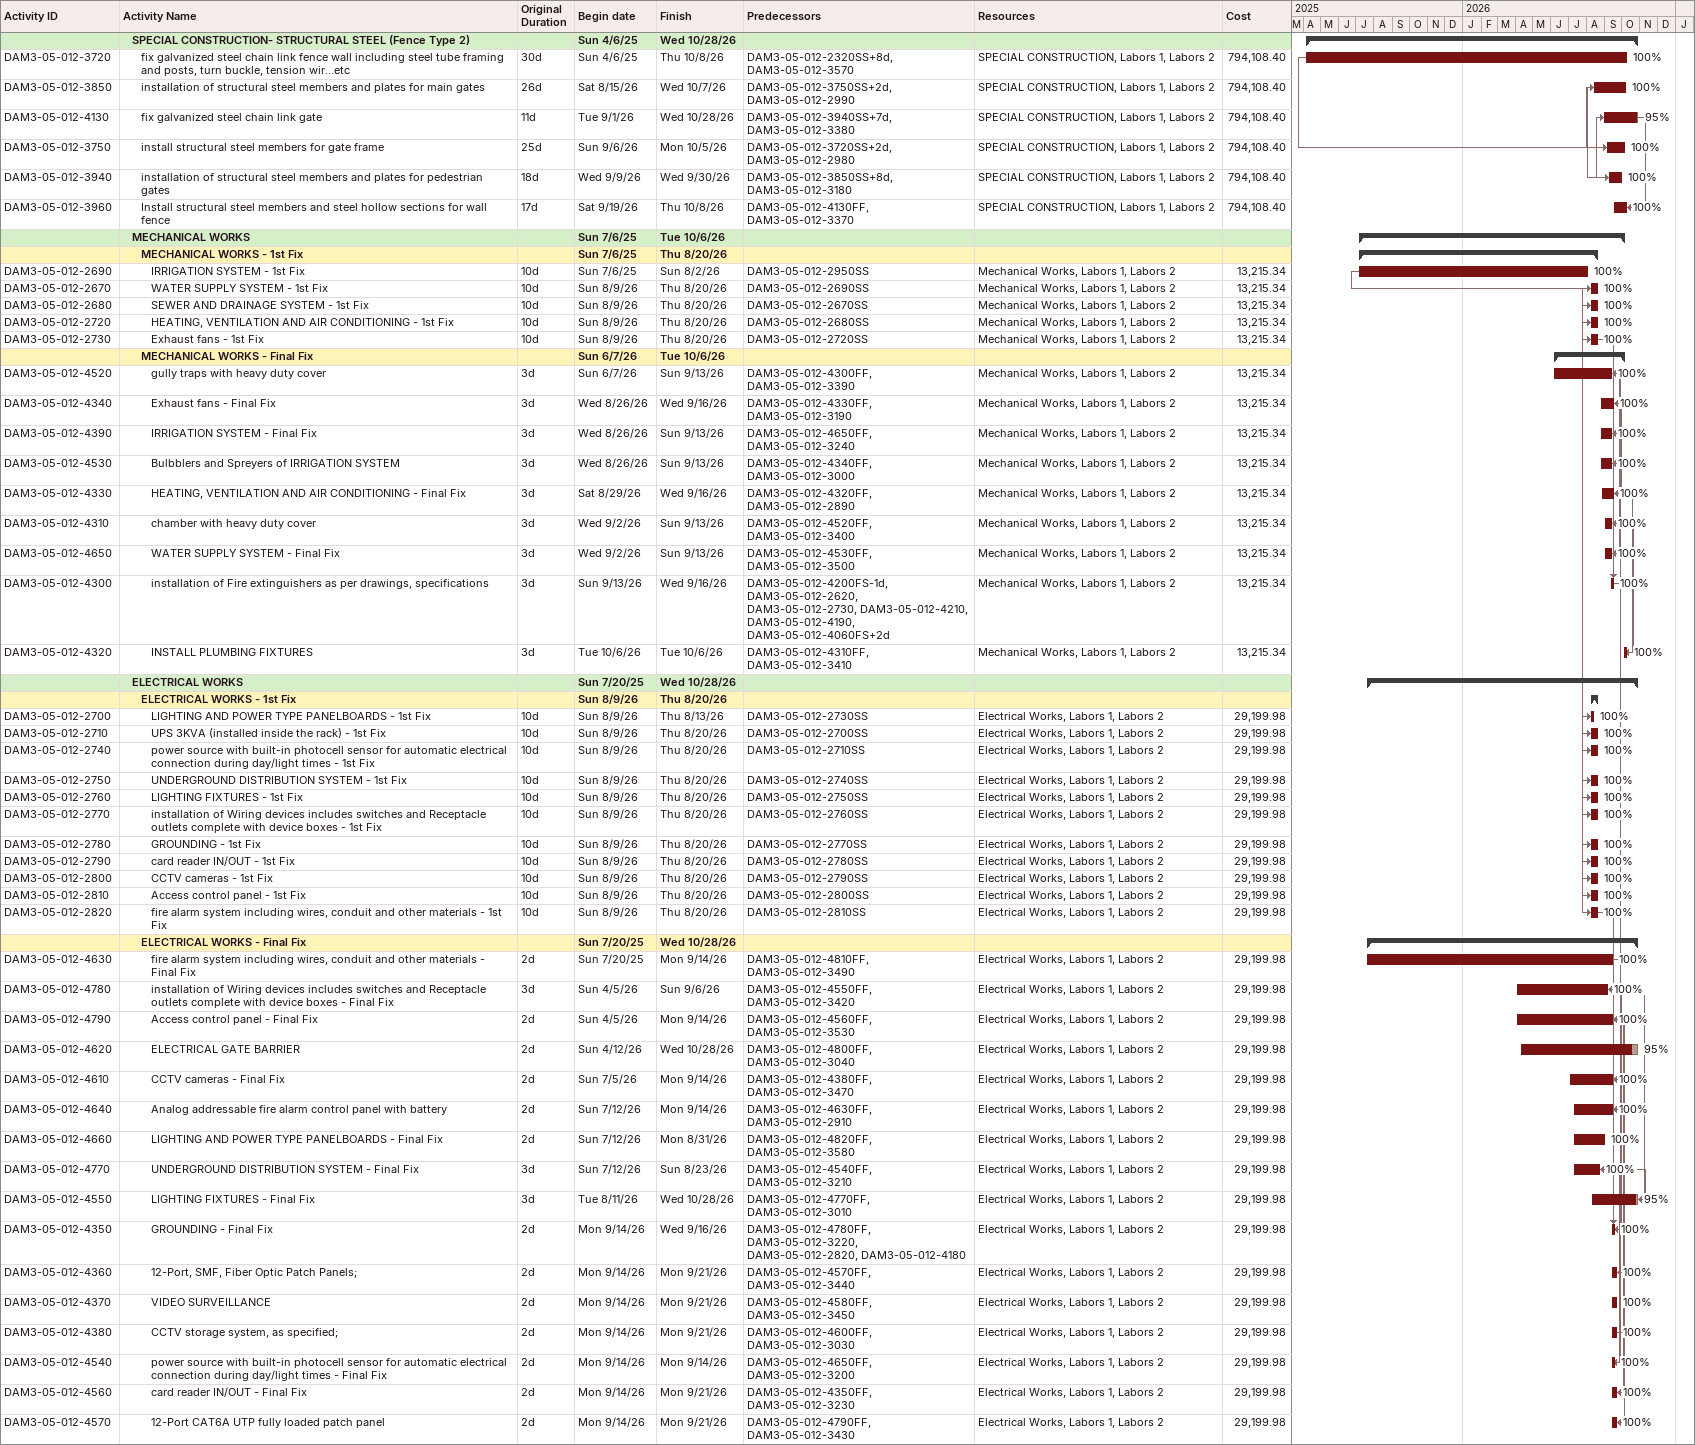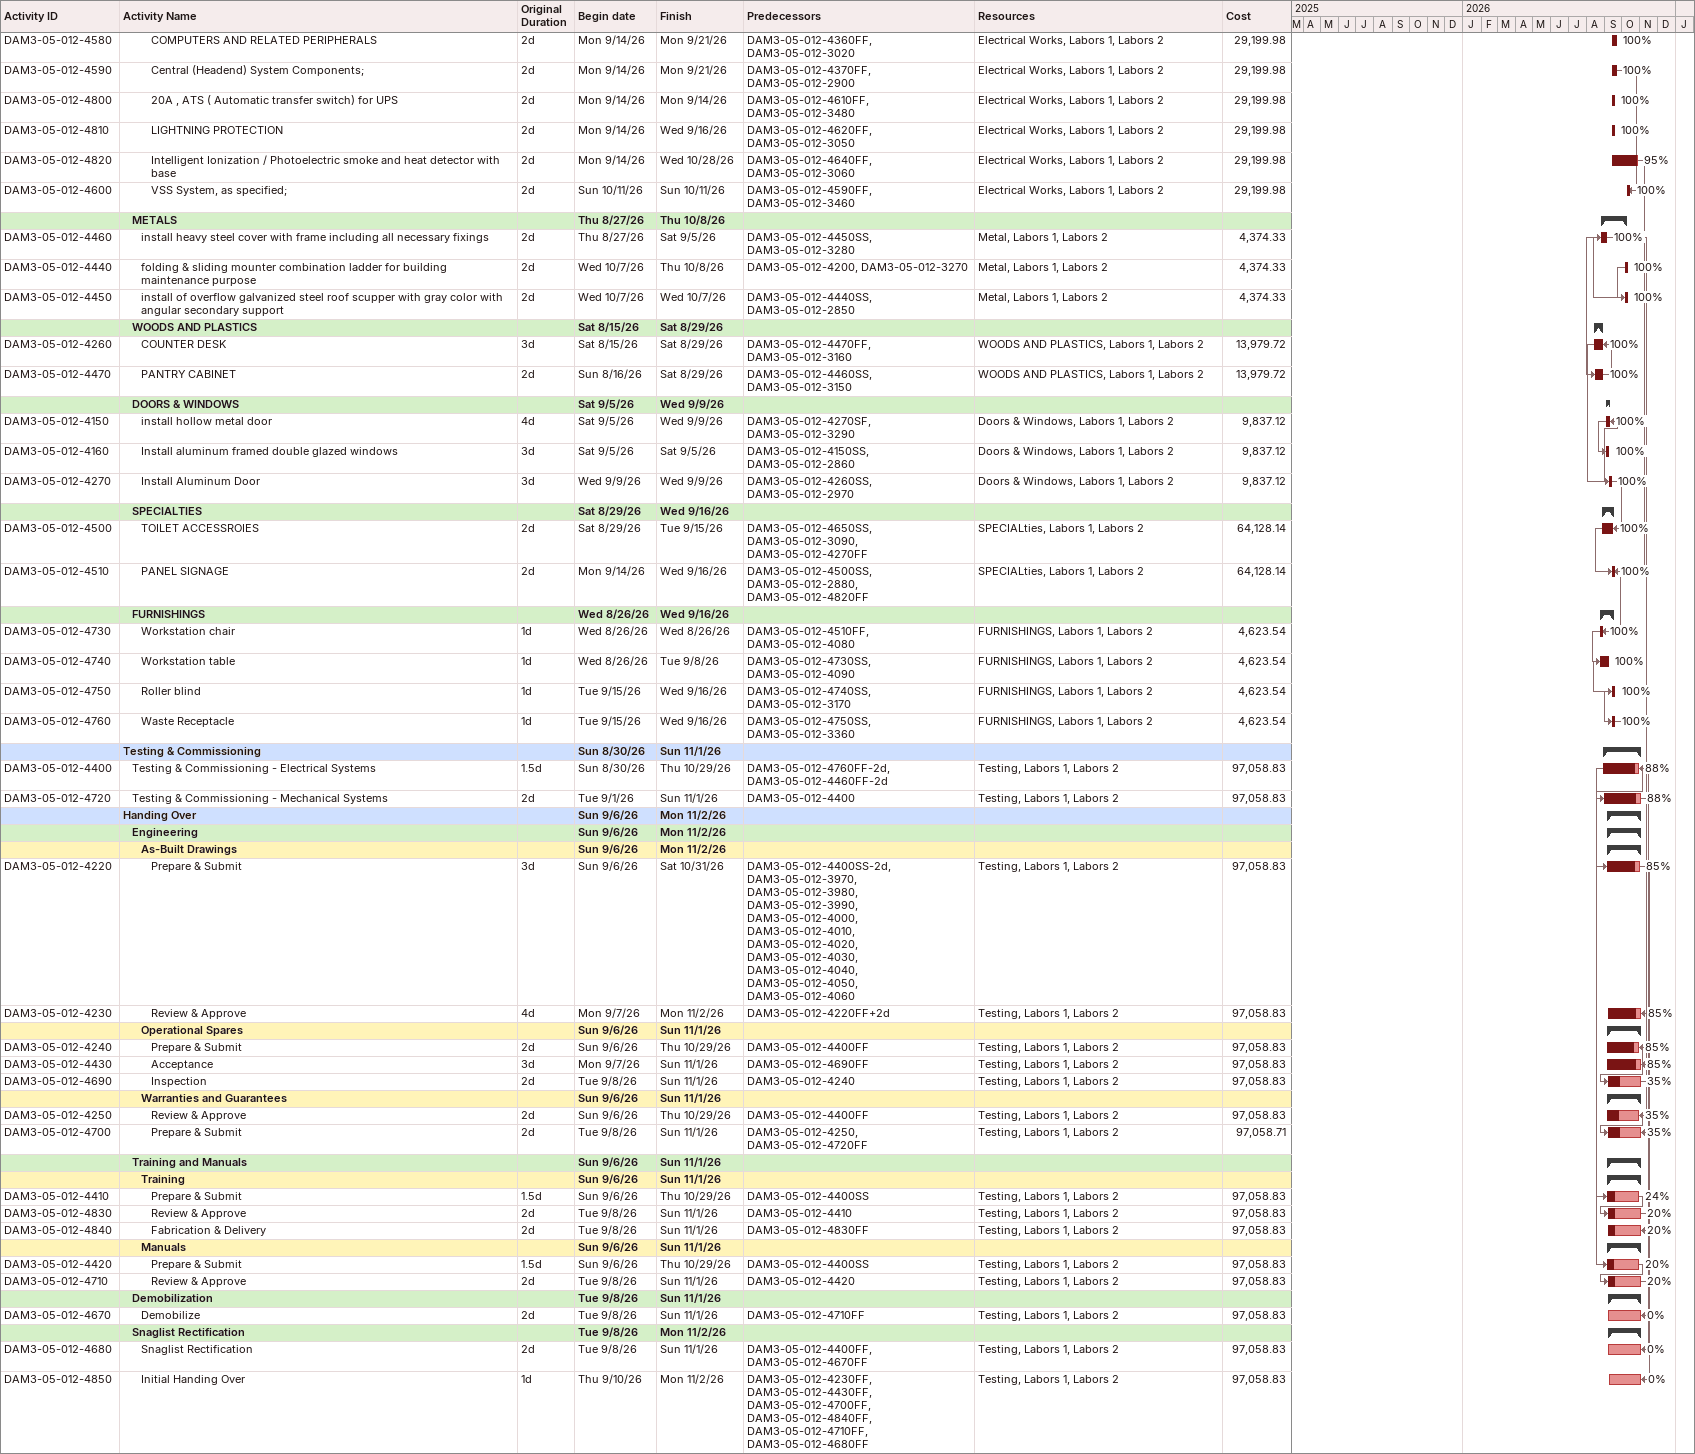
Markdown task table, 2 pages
| ID | Level | Task | Original duration | Start | Finish | Predecessors | Resources | % complete | Cost |
|---|---|---|---|---|---|---|---|---|---|
|  | 2 | **SPECIAL CONSTRUCTION- STRUCTURAL STEEL (Fence Type 2)** |  | 2025-04-06 | 2026-10-28 |  |  |  |  |
| DAM3-05-012-3720 | 3 | fix galvanized steel chain link fence wall including steel tube framing and posts, turn buckle, tension wir...etc | 30d | 2025-04-06 | 2026-10-08 | DAM3-05-012-2320SS+8d, DAM3-05-012-3570 | SPECIAL CONSTRUCTION, Labors 1, Labors 2 | 100 | 794108.40 |
| DAM3-05-012-3850 | 3 | installation of structural steel members and plates for main gates | 26d | 2026-08-15 | 2026-10-07 | DAM3-05-012-3750SS+2d, DAM3-05-012-2990 | SPECIAL CONSTRUCTION, Labors 1, Labors 2 | 100 | 794108.40 |
| DAM3-05-012-4130 | 3 | fix galvanized steel chain link gate | 11d | 2026-09-01 | 2026-10-28 | DAM3-05-012-3940SS+7d, DAM3-05-012-3380 | SPECIAL CONSTRUCTION, Labors 1, Labors 2 | 95 | 794108.40 |
| DAM3-05-012-3750 | 3 | install structural steel members for gate frame | 25d | 2026-09-06 | 2026-10-05 | DAM3-05-012-3720SS+2d, DAM3-05-012-2980 | SPECIAL CONSTRUCTION, Labors 1, Labors 2 | 100 | 794108.40 |
| DAM3-05-012-3940 | 3 | installation of structural steel members and plates for pedestrian gates | 18d | 2026-09-09 | 2026-09-30 | DAM3-05-012-3850SS+8d, DAM3-05-012-3180 | SPECIAL CONSTRUCTION, Labors 1, Labors 2 | 100 | 794108.40 |
| DAM3-05-012-3960 | 3 | Install structural steel members and steel hollow sections for wall fence | 17d | 2026-09-19 | 2026-10-08 | DAM3-05-012-4130FF, DAM3-05-012-3370 | SPECIAL CONSTRUCTION, Labors 1, Labors 2 | 100 | 794108.40 |
|  | 2 | **MECHANICAL WORKS** |  | 2025-07-06 | 2026-10-06 |  |  |  |  |
|  | 3 | **MECHANICAL WORKS - 1st Fix** |  | 2025-07-06 | 2026-08-20 |  |  |  |  |
| DAM3-05-012-2690 | 4 | IRRIGATION SYSTEM - 1st Fix | 10d | 2025-07-06 | 2026-08-02 | DAM3-05-012-2950SS | Mechanical Works, Labors 1, Labors 2 | 100 | 13215.34 |
| DAM3-05-012-2670 | 4 | WATER SUPPLY SYSTEM - 1st Fix | 10d | 2026-08-09 | 2026-08-20 | DAM3-05-012-2690SS | Mechanical Works, Labors 1, Labors 2 | 100 | 13215.34 |
| DAM3-05-012-2680 | 4 | SEWER AND DRAINAGE SYSTEM - 1st Fix | 10d | 2026-08-09 | 2026-08-20 | DAM3-05-012-2670SS | Mechanical Works, Labors 1, Labors 2 | 100 | 13215.34 |
| DAM3-05-012-2720 | 4 | HEATING, VENTILATION AND AIR CONDITIONING - 1st Fix | 10d | 2026-08-09 | 2026-08-20 | DAM3-05-012-2680SS | Mechanical Works, Labors 1, Labors 2 | 100 | 13215.34 |
| DAM3-05-012-2730 | 4 | Exhaust fans - 1st Fix | 10d | 2026-08-09 | 2026-08-20 | DAM3-05-012-2720SS | Mechanical Works, Labors 1, Labors 2 | 100 | 13215.34 |
|  | 3 | **MECHANICAL WORKS - Final Fix** |  | 2026-06-07 | 2026-10-06 |  |  |  |  |
| DAM3-05-012-4520 | 4 | gully traps with heavy duty cover | 3d | 2026-06-07 | 2026-09-13 | DAM3-05-012-4300FF, DAM3-05-012-3390 | Mechanical Works, Labors 1, Labors 2 | 100 | 13215.34 |
| DAM3-05-012-4340 | 4 | Exhaust fans - Final Fix | 3d | 2026-08-26 | 2026-09-16 | DAM3-05-012-4330FF, DAM3-05-012-3190 | Mechanical Works, Labors 1, Labors 2 | 100 | 13215.34 |
| DAM3-05-012-4390 | 4 | IRRIGATION SYSTEM - Final Fix | 3d | 2026-08-26 | 2026-09-13 | DAM3-05-012-4650FF, DAM3-05-012-3240 | Mechanical Works, Labors 1, Labors 2 | 100 | 13215.34 |
| DAM3-05-012-4530 | 4 | Bulbblers and Spreyers of IRRIGATION SYSTEM | 3d | 2026-08-26 | 2026-09-13 | DAM3-05-012-4340FF, DAM3-05-012-3000 | Mechanical Works, Labors 1, Labors 2 | 100 | 13215.34 |
| DAM3-05-012-4330 | 4 | HEATING, VENTILATION AND AIR CONDITIONING - Final Fix | 3d | 2026-08-29 | 2026-09-16 | DAM3-05-012-4320FF, DAM3-05-012-2890 | Mechanical Works, Labors 1, Labors 2 | 100 | 13215.34 |
| DAM3-05-012-4310 | 4 | chamber with heavy duty cover | 3d | 2026-09-02 | 2026-09-13 | DAM3-05-012-4520FF, DAM3-05-012-3400 | Mechanical Works, Labors 1, Labors 2 | 100 | 13215.34 |
| DAM3-05-012-4650 | 4 | WATER SUPPLY SYSTEM - Final Fix | 3d | 2026-09-02 | 2026-09-13 | DAM3-05-012-4530FF, DAM3-05-012-3500 | Mechanical Works, Labors 1, Labors 2 | 100 | 13215.34 |
| DAM3-05-012-4300 | 4 | installation of Fire extinguishers as per drawings, specifications | 3d | 2026-09-13 | 2026-09-16 | DAM3-05-012-4200FS-1d, DAM3-05-012-2620, DAM3-05-012-2730, DAM3-05-012-4210, DAM3-05-012-4190, DAM3-05-012-4060FS+2d | Mechanical Works, Labors 1, Labors 2 | 100 | 13215.34 |
| DAM3-05-012-4320 | 4 | INSTALL PLUMBING FIXTURES | 3d | 2026-10-06 | 2026-10-06 | DAM3-05-012-4310FF, DAM3-05-012-3410 | Mechanical Works, Labors 1, Labors 2 | 100 | 13215.34 |
|  | 2 | **ELECTRICAL WORKS** |  | 2025-07-20 | 2026-10-28 |  |  |  |  |
|  | 3 | **ELECTRICAL WORKS - 1st Fix** |  | 2026-08-09 | 2026-08-20 |  |  |  |  |
| DAM3-05-012-2700 | 4 | LIGHTING AND POWER TYPE PANELBOARDS - 1st Fix | 10d | 2026-08-09 | 2026-08-13 | DAM3-05-012-2730SS | Electrical Works, Labors 1, Labors 2 | 100 | 29199.98 |
| DAM3-05-012-2710 | 4 | UPS 3KVA (installed inside the rack) - 1st Fix | 10d | 2026-08-09 | 2026-08-20 | DAM3-05-012-2700SS | Electrical Works, Labors 1, Labors 2 | 100 | 29199.98 |
| DAM3-05-012-2740 | 4 | power source with built-in photocell sensor for automatic electrical connection during day/light times - 1st Fix | 10d | 2026-08-09 | 2026-08-20 | DAM3-05-012-2710SS | Electrical Works, Labors 1, Labors 2 | 100 | 29199.98 |
| DAM3-05-012-2750 | 4 | UNDERGROUND DISTRIBUTION SYSTEM - 1st Fix | 10d | 2026-08-09 | 2026-08-20 | DAM3-05-012-2740SS | Electrical Works, Labors 1, Labors 2 | 100 | 29199.98 |
| DAM3-05-012-2760 | 4 | LIGHTING FIXTURES - 1st Fix | 10d | 2026-08-09 | 2026-08-20 | DAM3-05-012-2750SS | Electrical Works, Labors 1, Labors 2 | 100 | 29199.98 |
| DAM3-05-012-2770 | 4 | installation of Wiring devices includes switches and Receptacle outlets complete with device boxes - 1st Fix | 10d | 2026-08-09 | 2026-08-20 | DAM3-05-012-2760SS | Electrical Works, Labors 1, Labors 2 | 100 | 29199.98 |
| DAM3-05-012-2780 | 4 | GROUNDING - 1st Fix | 10d | 2026-08-09 | 2026-08-20 | DAM3-05-012-2770SS | Electrical Works, Labors 1, Labors 2 | 100 | 29199.98 |
| DAM3-05-012-2790 | 4 | card reader IN/OUT - 1st Fix | 10d | 2026-08-09 | 2026-08-20 | DAM3-05-012-2780SS | Electrical Works, Labors 1, Labors 2 | 100 | 29199.98 |
| DAM3-05-012-2800 | 4 | CCTV cameras - 1st Fix | 10d | 2026-08-09 | 2026-08-20 | DAM3-05-012-2790SS | Electrical Works, Labors 1, Labors 2 | 100 | 29199.98 |
| DAM3-05-012-2810 | 4 | Access control panel - 1st Fix | 10d | 2026-08-09 | 2026-08-20 | DAM3-05-012-2800SS | Electrical Works, Labors 1, Labors 2 | 100 | 29199.98 |
| DAM3-05-012-2820 | 4 | fire alarm system including wires, conduit and other materials - 1st Fix | 10d | 2026-08-09 | 2026-08-20 | DAM3-05-012-2810SS | Electrical Works, Labors 1, Labors 2 | 100 | 29199.98 |
|  | 3 | **ELECTRICAL WORKS - Final Fix** |  | 2025-07-20 | 2026-10-28 |  |  |  |  |
| DAM3-05-012-4630 | 4 | fire alarm system including wires, conduit and other materials - Final Fix | 2d | 2025-07-20 | 2026-09-14 | DAM3-05-012-4810FF, DAM3-05-012-3490 | Electrical Works, Labors 1, Labors 2 | 100 | 29199.98 |
| DAM3-05-012-4780 | 4 | installation of Wiring devices includes switches and Receptacle outlets complete with device boxes - Final Fix | 3d | 2026-04-05 | 2026-09-06 | DAM3-05-012-4550FF, DAM3-05-012-3420 | Electrical Works, Labors 1, Labors 2 | 100 | 29199.98 |
| DAM3-05-012-4790 | 4 | Access control panel - Final Fix | 2d | 2026-04-05 | 2026-09-14 | DAM3-05-012-4560FF, DAM3-05-012-3530 | Electrical Works, Labors 1, Labors 2 | 100 | 29199.98 |
| DAM3-05-012-4620 | 4 | ELECTRICAL GATE BARRIER | 2d | 2026-04-12 | 2026-10-28 | DAM3-05-012-4800FF, DAM3-05-012-3040 | Electrical Works, Labors 1, Labors 2 | 95 | 29199.98 |
| DAM3-05-012-4610 | 4 | CCTV cameras - Final Fix | 2d | 2026-07-05 | 2026-09-14 | DAM3-05-012-4380FF, DAM3-05-012-3470 | Electrical Works, Labors 1, Labors 2 | 100 | 29199.98 |
| DAM3-05-012-4640 | 4 | Analog addressable fire alarm control panel with battery | 2d | 2026-07-12 | 2026-09-14 | DAM3-05-012-4630FF, DAM3-05-012-2910 | Electrical Works, Labors 1, Labors 2 | 100 | 29199.98 |
| DAM3-05-012-4660 | 4 | LIGHTING AND POWER TYPE PANELBOARDS - Final Fix | 2d | 2026-07-12 | 2026-08-31 | DAM3-05-012-4820FF, DAM3-05-012-3580 | Electrical Works, Labors 1, Labors 2 | 100 | 29199.98 |
| DAM3-05-012-4770 | 4 | UNDERGROUND DISTRIBUTION SYSTEM - Final Fix | 3d | 2026-07-12 | 2026-08-23 | DAM3-05-012-4540FF, DAM3-05-012-3210 | Electrical Works, Labors 1, Labors 2 | 100 | 29199.98 |
| DAM3-05-012-4550 | 4 | LIGHTING FIXTURES - Final Fix | 3d | 2026-08-11 | 2026-10-28 | DAM3-05-012-4770FF, DAM3-05-012-3010 | Electrical Works, Labors 1, Labors 2 | 95 | 29199.98 |
| DAM3-05-012-4350 | 4 | GROUNDING - Final Fix | 2d | 2026-09-14 | 2026-09-16 | DAM3-05-012-4780FF, DAM3-05-012-3220, DAM3-05-012-2820, DAM3-05-012-4180 | Electrical Works, Labors 1, Labors 2 | 100 | 29199.98 |
| DAM3-05-012-4360 | 4 | 12-Port, SMF, Fiber Optic Patch Panels; | 2d | 2026-09-14 | 2026-09-21 | DAM3-05-012-4570FF, DAM3-05-012-3440 | Electrical Works, Labors 1, Labors 2 | 100 | 29199.98 |
| DAM3-05-012-4370 | 4 | VIDEO SURVEILLANCE | 2d | 2026-09-14 | 2026-09-21 | DAM3-05-012-4580FF, DAM3-05-012-3450 | Electrical Works, Labors 1, Labors 2 | 100 | 29199.98 |
| DAM3-05-012-4380 | 4 | CCTV storage system, as specified; | 2d | 2026-09-14 | 2026-09-21 | DAM3-05-012-4600FF, DAM3-05-012-3030 | Electrical Works, Labors 1, Labors 2 | 100 | 29199.98 |
| DAM3-05-012-4540 | 4 | power source with built-in photocell sensor for automatic electrical connection during day/light times - Final Fix | 2d | 2026-09-14 | 2026-09-14 | DAM3-05-012-4650FF, DAM3-05-012-3200 | Electrical Works, Labors 1, Labors 2 | 100 | 29199.98 |
| DAM3-05-012-4560 | 4 | card reader IN/OUT - Final Fix | 2d | 2026-09-14 | 2026-09-21 | DAM3-05-012-4350FF, DAM3-05-012-3230 | Electrical Works, Labors 1, Labors 2 | 100 | 29199.98 |
| DAM3-05-012-4570 | 4 | 12-Port CAT6A UTP fully loaded patch panel | 2d | 2026-09-14 | 2026-09-21 | DAM3-05-012-4790FF, DAM3-05-012-3430 | Electrical Works, Labors 1, Labors 2 | 100 | 29199.98 |
| DAM3-05-012-4580 | 4 | COMPUTERS AND RELATED PERIPHERALS | 2d | 2026-09-14 | 2026-09-21 | DAM3-05-012-4360FF, DAM3-05-012-3020 | Electrical Works, Labors 1, Labors 2 | 100 | 29199.98 |
| DAM3-05-012-4590 | 4 | Central (Headend) System Components; | 2d | 2026-09-14 | 2026-09-21 | DAM3-05-012-4370FF, DAM3-05-012-2900 | Electrical Works, Labors 1, Labors 2 | 100 | 29199.98 |
| DAM3-05-012-4800 | 4 | 20A , ATS ( Automatic transfer switch) for UPS | 2d | 2026-09-14 | 2026-09-14 | DAM3-05-012-4610FF, DAM3-05-012-3480 | Electrical Works, Labors 1, Labors 2 | 100 | 29199.98 |
| DAM3-05-012-4810 | 4 | LIGHTNING PROTECTION | 2d | 2026-09-14 | 2026-09-16 | DAM3-05-012-4620FF, DAM3-05-012-3050 | Electrical Works, Labors 1, Labors 2 | 100 | 29199.98 |
| DAM3-05-012-4820 | 4 | Intelligent Ionization / Photoelectric smoke and heat detector with base | 2d | 2026-09-14 | 2026-10-28 | DAM3-05-012-4640FF, DAM3-05-012-3060 | Electrical Works, Labors 1, Labors 2 | 95 | 29199.98 |
| DAM3-05-012-4600 | 4 | VSS System, as specified; | 2d | 2026-10-11 | 2026-10-11 | DAM3-05-012-4590FF, DAM3-05-012-3460 | Electrical Works, Labors 1, Labors 2 | 100 | 29199.98 |
|  | 2 | **METALS** |  | 2026-08-27 | 2026-10-08 |  |  |  |  |
| DAM3-05-012-4460 | 3 | install heavy steel cover with frame including all necessary fixings | 2d | 2026-08-27 | 2026-09-05 | DAM3-05-012-4450SS, DAM3-05-012-3280 | Metal, Labors 1, Labors 2 | 100 | 4374.33 |
| DAM3-05-012-4440 | 3 | folding & sliding mounter combination ladder for building maintenance purpose | 2d | 2026-10-07 | 2026-10-08 | DAM3-05-012-4200, DAM3-05-012-3270 | Metal, Labors 1, Labors 2 | 100 | 4374.33 |
| DAM3-05-012-4450 | 3 | install of overflow galvanized steel roof scupper with gray color with angular secondary support | 2d | 2026-10-07 | 2026-10-07 | DAM3-05-012-4440SS, DAM3-05-012-2850 | Metal, Labors 1, Labors 2 | 100 | 4374.33 |
|  | 2 | **WOODS AND PLASTICS** |  | 2026-08-15 | 2026-08-29 |  |  |  |  |
| DAM3-05-012-4260 | 3 | COUNTER DESK | 3d | 2026-08-15 | 2026-08-29 | DAM3-05-012-4470FF, DAM3-05-012-3160 | WOODS AND PLASTICS, Labors 1, Labors 2 | 100 | 13979.72 |
| DAM3-05-012-4470 | 3 | PANTRY CABINET | 2d | 2026-08-16 | 2026-08-29 | DAM3-05-012-4460SS, DAM3-05-012-3150 | WOODS AND PLASTICS, Labors 1, Labors 2 | 100 | 13979.72 |
|  | 2 | **DOORS & WINDOWS** |  | 2026-09-05 | 2026-09-09 |  |  |  |  |
| DAM3-05-012-4150 | 3 | install hollow metal door | 4d | 2026-09-05 | 2026-09-09 | DAM3-05-012-4270SF, DAM3-05-012-3290 | Doors & Windows, Labors 1, Labors 2 | 100 | 9837.12 |
| DAM3-05-012-4160 | 3 | Install aluminum framed double glazed windows | 3d | 2026-09-05 | 2026-09-05 | DAM3-05-012-4150SS, DAM3-05-012-2860 | Doors & Windows, Labors 1, Labors 2 | 100 | 9837.12 |
| DAM3-05-012-4270 | 3 | Install Aluminum Door | 3d | 2026-09-09 | 2026-09-09 | DAM3-05-012-4260SS, DAM3-05-012-2970 | Doors & Windows, Labors 1, Labors 2 | 100 | 9837.12 |
|  | 2 | **SPECIALTIES** |  | 2026-08-29 | 2026-09-16 |  |  |  |  |
| DAM3-05-012-4500 | 3 | TOILET ACCESSROIES | 2d | 2026-08-29 | 2026-09-15 | DAM3-05-012-4650SS, DAM3-05-012-3090, DAM3-05-012-4270FF | SPECIALties, Labors 1, Labors 2 | 100 | 64128.14 |
| DAM3-05-012-4510 | 3 | PANEL SIGNAGE | 2d | 2026-09-14 | 2026-09-16 | DAM3-05-012-4500SS, DAM3-05-012-2880, DAM3-05-012-4820FF | SPECIALties, Labors 1, Labors 2 | 100 | 64128.14 |
|  | 2 | **FURNISHINGS** |  | 2026-08-26 | 2026-09-16 |  |  |  |  |
| DAM3-05-012-4730 | 3 | Workstation chair | 1d | 2026-08-26 | 2026-08-26 | DAM3-05-012-4510FF, DAM3-05-012-4080 | FURNISHINGS, Labors 1, Labors 2 | 100 | 4623.54 |
| DAM3-05-012-4740 | 3 | Workstation table | 1d | 2026-08-26 | 2026-09-08 | DAM3-05-012-4730SS, DAM3-05-012-4090 | FURNISHINGS, Labors 1, Labors 2 | 100 | 4623.54 |
| DAM3-05-012-4750 | 3 | Roller blind | 1d | 2026-09-15 | 2026-09-16 | DAM3-05-012-4740SS, DAM3-05-012-3170 | FURNISHINGS, Labors 1, Labors 2 | 100 | 4623.54 |
| DAM3-05-012-4760 | 3 | Waste Receptacle | 1d | 2026-09-15 | 2026-09-16 | DAM3-05-012-4750SS, DAM3-05-012-3360 | FURNISHINGS, Labors 1, Labors 2 | 100 | 4623.54 |
|  | 1 | **Testing & Commissioning** |  | 2026-08-30 | 2026-11-01 |  |  |  |  |
| DAM3-05-012-4400 | 2 | Testing & Commissioning - Electrical Systems | 1.5d | 2026-08-30 | 2026-10-29 | DAM3-05-012-4760FF-2d, DAM3-05-012-4460FF-2d | Testing, Labors 1, Labors 2 | 88 | 97058.83 |
| DAM3-05-012-4720 | 2 | Testing & Commissioning - Mechanical Systems | 2d | 2026-09-01 | 2026-11-01 | DAM3-05-012-4400 | Testing, Labors 1, Labors 2 | 88 | 97058.83 |
|  | 1 | **Handing Over** |  | 2026-09-06 | 2026-11-02 |  |  |  |  |
|  | 2 | **Engineering** |  | 2026-09-06 | 2026-11-02 |  |  |  |  |
|  | 3 | **As-Built Drawings** |  | 2026-09-06 | 2026-11-02 |  |  |  |  |
| DAM3-05-012-4220 | 4 | Prepare & Submit | 3d | 2026-09-06 | 2026-10-31 | DAM3-05-012-4400SS-2d, DAM3-05-012-3970, DAM3-05-012-3980, DAM3-05-012-3990, DAM3-05-012-4000, DAM3-05-012-4010, DAM3-05-012-4020, DAM3-05-012-4030, DAM3-05-012-4040, DAM3-05-012-4050, DAM3-05-012-4060 | Testing, Labors 1, Labors 2 | 85 | 97058.83 |
| DAM3-05-012-4230 | 4 | Review & Approve | 4d | 2026-09-07 | 2026-11-02 | DAM3-05-012-4220FF+2d | Testing, Labors 1, Labors 2 | 85 | 97058.83 |
|  | 3 | **Operational Spares** |  | 2026-09-06 | 2026-11-01 |  |  |  |  |
| DAM3-05-012-4240 | 4 | Prepare & Submit | 2d | 2026-09-06 | 2026-10-29 | DAM3-05-012-4400FF | Testing, Labors 1, Labors 2 | 85 | 97058.83 |
| DAM3-05-012-4430 | 4 | Acceptance | 3d | 2026-09-07 | 2026-11-01 | DAM3-05-012-4690FF | Testing, Labors 1, Labors 2 | 85 | 97058.83 |
| DAM3-05-012-4690 | 4 | Inspection | 2d | 2026-09-08 | 2026-11-01 | DAM3-05-012-4240 | Testing, Labors 1, Labors 2 | 35 | 97058.83 |
|  | 3 | **Warranties and Guarantees** |  | 2026-09-06 | 2026-11-01 |  |  |  |  |
| DAM3-05-012-4250 | 4 | Review & Approve | 2d | 2026-09-06 | 2026-10-29 | DAM3-05-012-4400FF | Testing, Labors 1, Labors 2 | 35 | 97058.83 |
| DAM3-05-012-4700 | 4 | Prepare & Submit | 2d | 2026-09-08 | 2026-11-01 | DAM3-05-012-4250, DAM3-05-012-4720FF | Testing, Labors 1, Labors 2 | 35 | 97058.71 |
|  | 2 | **Training and Manuals** |  | 2026-09-06 | 2026-11-01 |  |  |  |  |
|  | 3 | **Training** |  | 2026-09-06 | 2026-11-01 |  |  |  |  |
| DAM3-05-012-4410 | 4 | Prepare & Submit | 1.5d | 2026-09-06 | 2026-10-29 | DAM3-05-012-4400SS | Testing, Labors 1, Labors 2 | 24 | 97058.83 |
| DAM3-05-012-4830 | 4 | Review & Approve | 2d | 2026-09-08 | 2026-11-01 | DAM3-05-012-4410 | Testing, Labors 1, Labors 2 | 20 | 97058.83 |
| DAM3-05-012-4840 | 4 | Fabrication & Delivery | 2d | 2026-09-08 | 2026-11-01 | DAM3-05-012-4830FF | Testing, Labors 1, Labors 2 | 20 | 97058.83 |
|  | 3 | **Manuals** |  | 2026-09-06 | 2026-11-01 |  |  |  |  |
| DAM3-05-012-4420 | 4 | Prepare & Submit | 1.5d | 2026-09-06 | 2026-10-29 | DAM3-05-012-4400SS | Testing, Labors 1, Labors 2 | 20 | 97058.83 |
| DAM3-05-012-4710 | 4 | Review & Approve | 2d | 2026-09-08 | 2026-11-01 | DAM3-05-012-4420 | Testing, Labors 1, Labors 2 | 20 | 97058.83 |
|  | 2 | **Demobilization** |  | 2026-09-08 | 2026-11-01 |  |  |  |  |
| DAM3-05-012-4670 | 3 | Demobilize | 2d | 2026-09-08 | 2026-11-01 | DAM3-05-012-4710FF | Testing, Labors 1, Labors 2 | 0 | 97058.83 |
|  | 2 | **Snaglist Rectification** |  | 2026-09-08 | 2026-11-02 |  |  |  |  |
| DAM3-05-012-4680 | 3 | Snaglist Rectification | 2d | 2026-09-08 | 2026-11-01 | DAM3-05-012-4400FF, DAM3-05-012-4670FF | Testing, Labors 1, Labors 2 | 0 | 97058.83 |
| DAM3-05-012-4850 | 3 | Initial Handing Over | 1d | 2026-09-10 | 2026-11-02 | DAM3-05-012-4230FF, DAM3-05-012-4430FF, DAM3-05-012-4700FF, DAM3-05-012-4840FF, DAM3-05-012-4710FF, DAM3-05-012-4680FF | Testing, Labors 1, Labors 2 | 0 | 97058.83 |
